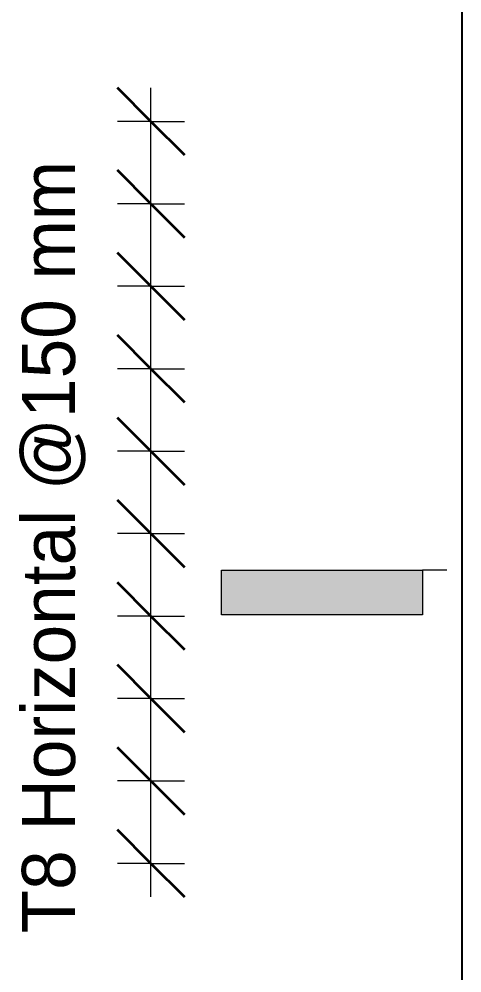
# Model space of a CAD drawing. Header units: millimetres. Extents: x -31655 to -5862, y 2843 to 78926.
# Drawn here: x -31244 to -30450, y 3898 to 5605 of the extents above; entities that cross this region are included whole.
import ezdxf

# ---------------------------------------------------------------- set-up
doc = ezdxf.new("R2010")
doc.units = ezdxf.units.MM
for name, color, linetype, lineweight in [('A-ANNO-DIMS', 211, 'Continuous', 9), ('A-ANNO-DIMS-40', 211, 'Continuous', 9), ('A-WALL', 113, 'Continuous', 25), ('G-ANNO-SYMB', 111, 'Continuous', 9), ('S-RBAR-IDEN', 171, 'Continuous', 9)]:
    doc.layers.add(name, color=color, linetype=linetype, lineweight=lineweight)
doc.styles.add('Nirmala UI', font='Nirmala.ttf', dxfattribs={"height": 95.25})
doc.dimstyles.new('Arc_Length_-_2_5mm_Arial', dxfattribs={"dimscale": 304.8, "dimtxt": 100.546939, "dimasz": 0.393701, "dimexe": 0.19685, "dimexo": 0.0625, "dimgap": 0.229659, "dimtad": 1, "dimdec": 4, "dimzin": 0, "dimdsep": 46, "dimtxsty": 'Nirmala UI', "dimblk1": 'OBLIQUE', "dimblk2": 'OBLIQUE', "dimsah": 1, "dimcen": 0.09, "dimdle": 0.19685, "dimazin": 0, "dimtfac": 1, "dimtdec": 4, "dimtix": 1, "dimtmove": 0, "dimatfit": 3, "dimfxl": 0.19685, "dimfxlon": 1, "dimtvp": 1, "dimtolj": 1, "dimtzin": 0, "dimarcsym": 2})

# ---------------------------------------------------------------- blocks, each defined once
blk = doc.blocks.new('DIMBLOCK93-Elevation Front')
at = {"layer": 'A-ANNO-DIMS-40', "lineweight": 35}
for p, q in [((-31007.6, 4241.8), (-31067.6, 4301.8)), ((-31007.6, 4241.8), (-30947.6, 4181.8)), ((-31007.6, 4094.3), (-31067.6, 4154.3)), ((-31007.6, 4094.3), (-30947.6, 4034.3))]:
    blk.add_line(p, q, dxfattribs=at)
at = {"layer": 'A-ANNO-DIMS-40'}
for p, q in [((-31007.6, 4241.8), (-31067.6, 4241.8)), ((-31007.6, 4034.3), (-31007.6, 4241.8)), ((-31007.6, 4241.8), (-30947.6, 4241.8)), ((-31007.6, 4094.3), (-31067.6, 4094.3)), ((-31007.6, 4094.3), (-30947.6, 4094.3))]:
    blk.add_line(p, q, dxfattribs=at)
blk = doc.blocks.new('_Oblique')
at = {"color": 0, "linetype": 'ByBlock', "lineweight": -2}
blk.add_line((-0.5, -0.5), (0.5, 0.5), dxfattribs=at)
blk = doc.blocks.new('DIMBLOCK94-Elevation Front')
at = {"layer": 'A-ANNO-DIMS-40', "lineweight": 35}
for p, q in [((-31007.6, 4389.3), (-31067.6, 4449.3)), ((-31007.6, 4389.3), (-30947.6, 4329.3)), ((-31007.6, 4241.8), (-31067.6, 4301.8)), ((-31007.6, 4241.8), (-30947.6, 4181.8))]:
    blk.add_line(p, q, dxfattribs=at)
at = {"layer": 'A-ANNO-DIMS-40'}
for p, q in [((-31007.6, 4389.3), (-31067.6, 4389.3)), ((-31007.6, 4241.8), (-31007.6, 4389.3)), ((-31007.6, 4389.3), (-30947.6, 4389.3)), ((-31007.6, 4241.8), (-31067.6, 4241.8)), ((-31007.6, 4241.8), (-30947.6, 4241.8))]:
    blk.add_line(p, q, dxfattribs=at)
blk = doc.blocks.new('DIMBLOCK95-Elevation Front')
at = {"layer": 'A-ANNO-DIMS-40', "lineweight": 35}
for p, q in [((-31007.6, 4536.8), (-31067.6, 4596.8)), ((-31007.6, 4536.8), (-30947.6, 4476.8)), ((-31007.6, 4389.3), (-31067.6, 4449.3)), ((-31007.6, 4389.3), (-30947.6, 4329.3))]:
    blk.add_line(p, q, dxfattribs=at)
at = {"layer": 'A-ANNO-DIMS-40'}
for p, q in [((-31007.6, 4536.8), (-31067.6, 4536.8)), ((-31007.6, 4389.3), (-31007.6, 4536.8)), ((-31007.6, 4536.8), (-30947.6, 4536.8)), ((-31007.6, 4389.3), (-31067.6, 4389.3)), ((-31007.6, 4389.3), (-30947.6, 4389.3))]:
    blk.add_line(p, q, dxfattribs=at)
blk = doc.blocks.new('DIMBLOCK96-Elevation Front')
at = {"layer": 'A-ANNO-DIMS-40', "lineweight": 35}
for p, q in [((-31007.6, 4684.3), (-31067.6, 4744.3)), ((-31007.6, 4684.3), (-30947.6, 4624.3)), ((-31007.6, 4536.8), (-31067.6, 4596.8)), ((-31007.6, 4536.8), (-30947.6, 4476.8))]:
    blk.add_line(p, q, dxfattribs=at)
at = {"layer": 'A-ANNO-DIMS-40'}
for p, q in [((-31007.6, 4684.3), (-31067.6, 4684.3)), ((-31007.6, 4536.8), (-31007.6, 4684.3)), ((-31007.6, 4684.3), (-30947.6, 4684.3)), ((-31007.6, 4536.8), (-31067.6, 4536.8)), ((-31007.6, 4536.8), (-30947.6, 4536.8))]:
    blk.add_line(p, q, dxfattribs=at)
blk = doc.blocks.new('DIMBLOCK97-Elevation Front')
at = {"layer": 'A-ANNO-DIMS-40', "lineweight": 35}
for p, q in [((-31007.6, 4831.8), (-31067.6, 4891.8)), ((-31007.6, 4831.8), (-30947.6, 4771.8)), ((-31007.6, 4684.3), (-31067.6, 4744.3)), ((-31007.6, 4684.3), (-30947.6, 4624.3))]:
    blk.add_line(p, q, dxfattribs=at)
at = {"layer": 'A-ANNO-DIMS-40'}
for p, q in [((-31007.6, 4831.8), (-31067.6, 4831.8)), ((-31007.6, 4684.3), (-31007.6, 4831.8)), ((-31007.6, 4831.8), (-30947.6, 4831.8)), ((-31007.6, 4684.3), (-31067.6, 4684.3)), ((-31007.6, 4684.3), (-30947.6, 4684.3))]:
    blk.add_line(p, q, dxfattribs=at)
blk = doc.blocks.new('DIMBLOCK98-Elevation Front')
at = {"layer": 'A-ANNO-DIMS-40', "lineweight": 35}
for p, q in [((-31007.6, 4979.3), (-31067.6, 5039.3)), ((-31007.6, 4979.3), (-30947.6, 4919.3)), ((-31007.6, 4831.8), (-31067.6, 4891.8)), ((-31007.6, 4831.8), (-30947.6, 4771.8))]:
    blk.add_line(p, q, dxfattribs=at)
at = {"layer": 'A-ANNO-DIMS-40'}
for p, q in [((-31007.6, 4979.3), (-31067.6, 4979.3)), ((-31007.6, 4831.8), (-31007.6, 4979.3)), ((-31007.6, 4979.3), (-30947.6, 4979.3)), ((-31007.6, 4831.8), (-31067.6, 4831.8)), ((-31007.6, 4831.8), (-30947.6, 4831.8))]:
    blk.add_line(p, q, dxfattribs=at)
blk = doc.blocks.new('DIMBLOCK99-Elevation Front')
at = {"layer": 'A-ANNO-DIMS-40', "lineweight": 35}
for p, q in [((-31007.6, 5126.9), (-31067.6, 5186.9)), ((-31007.6, 5126.9), (-30947.6, 5066.9)), ((-31007.6, 4979.3), (-31067.6, 5039.3)), ((-31007.6, 4979.3), (-30947.6, 4919.3))]:
    blk.add_line(p, q, dxfattribs=at)
at = {"layer": 'A-ANNO-DIMS-40'}
for p, q in [((-31007.6, 5126.9), (-31067.6, 5126.9)), ((-31007.6, 4979.3), (-31007.6, 5126.9)), ((-31007.6, 5126.9), (-30947.6, 5126.9)), ((-31007.6, 4979.3), (-31067.6, 4979.3)), ((-31007.6, 4979.3), (-30947.6, 4979.3))]:
    blk.add_line(p, q, dxfattribs=at)
blk = doc.blocks.new('DIMBLOCK100-Elevation Front')
at = {"layer": 'A-ANNO-DIMS-40', "lineweight": 35}
for p, q in [((-31007.6, 5274.4), (-31067.6, 5334.4)), ((-31007.6, 5274.4), (-30947.6, 5214.4)), ((-31007.6, 5126.9), (-31067.6, 5186.9)), ((-31007.6, 5126.9), (-30947.6, 5066.9))]:
    blk.add_line(p, q, dxfattribs=at)
at = {"layer": 'A-ANNO-DIMS-40'}
for p, q in [((-31007.6, 5274.4), (-31067.6, 5274.4)), ((-31007.6, 5126.9), (-31007.6, 5274.4)), ((-31007.6, 5274.4), (-30947.6, 5274.4)), ((-31007.6, 5126.9), (-31067.6, 5126.9)), ((-31007.6, 5126.9), (-30947.6, 5126.9))]:
    blk.add_line(p, q, dxfattribs=at)
blk = doc.blocks.new('DIMBLOCK101-Elevation Front')
at = {"layer": 'A-ANNO-DIMS-40', "lineweight": 35}
for p, q in [((-31007.6, 5421.9), (-31067.6, 5481.9)), ((-31007.6, 5421.9), (-30947.6, 5361.9)), ((-31007.6, 5274.4), (-31067.6, 5334.4)), ((-31007.6, 5274.4), (-30947.6, 5214.4))]:
    blk.add_line(p, q, dxfattribs=at)
at = {"layer": 'A-ANNO-DIMS-40'}
for p, q in [((-31007.6, 5274.4), (-31007.6, 5481.9)), ((-31007.6, 5421.9), (-31067.6, 5421.9)), ((-31007.6, 5421.9), (-30947.6, 5421.9)), ((-31007.6, 5274.4), (-31067.6, 5274.4)), ((-31007.6, 5274.4), (-30947.6, 5274.4))]:
    blk.add_line(p, q, dxfattribs=at)
blk = doc.blocks.new('DIMBLOCK102-Elevation Front')
at = {"layer": 'A-ANNO-DIMS-40', "lineweight": 35}
for p, q in [((-31007.6, 5421.9), (-31067.6, 5481.9)), ((-31007.6, 5421.9), (-30947.6, 5361.9)), ((-31007.6, 5274.4), (-31067.6, 5334.4)), ((-31007.6, 5274.4), (-30947.6, 5214.4)), ((-31007.6, 5126.9), (-31067.6, 5186.9)), ((-31007.6, 5126.9), (-30947.6, 5066.9)), ((-31007.6, 4979.3), (-31067.6, 5039.3)), ((-31007.6, 4979.3), (-30947.6, 4919.3)), ((-31007.6, 4831.8), (-31067.6, 4891.8)), ((-31007.6, 4831.8), (-30947.6, 4771.8)), ((-31007.6, 4684.3), (-31067.6, 4744.3)), ((-31007.6, 4684.3), (-30947.6, 4624.3)), ((-31007.6, 4536.8), (-31067.6, 4596.8)), ((-31007.6, 4536.8), (-30947.6, 4476.8)), ((-31007.6, 4389.3), (-31067.6, 4449.3)), ((-31007.6, 4389.3), (-30947.6, 4329.3)), ((-31007.6, 4241.8), (-31067.6, 4301.8)), ((-31007.6, 4241.8), (-30947.6, 4181.8)), ((-31007.6, 4094.3), (-31067.6, 4154.3)), ((-31007.6, 4094.3), (-30947.6, 4034.3))]:
    blk.add_line(p, q, dxfattribs=at)
at = {"layer": 'A-ANNO-DIMS-40'}
for p, q in [((-31007.6, 4034.3), (-31007.6, 5481.9)), ((-31007.6, 5274.4), (-31007.6, 5481.9)), ((-31007.6, 5421.9), (-31067.6, 5421.9)), ((-31007.6, 5421.9), (-30947.6, 5421.9)), ((-31007.6, 5274.4), (-31067.6, 5274.4)), ((-31007.6, 5126.9), (-31007.6, 5274.4)), ((-31007.6, 5274.4), (-30947.6, 5274.4)), ((-31007.6, 5126.9), (-31067.6, 5126.9)), ((-31007.6, 4979.3), (-31007.6, 5126.9)), ((-31007.6, 5126.9), (-30947.6, 5126.9)), ((-31007.6, 4979.3), (-31067.6, 4979.3)), ((-31007.6, 4831.8), (-31007.6, 4979.3)), ((-31007.6, 4979.3), (-30947.6, 4979.3)), ((-31007.6, 4831.8), (-31067.6, 4831.8)), ((-31007.6, 4684.3), (-31007.6, 4831.8)), ((-31007.6, 4831.8), (-30947.6, 4831.8)), ((-31007.6, 4684.3), (-31067.6, 4684.3)), ((-31007.6, 4536.8), (-31007.6, 4684.3)), ((-31007.6, 4684.3), (-30947.6, 4684.3)), ((-31007.6, 4536.8), (-31067.6, 4536.8)), ((-31007.6, 4389.3), (-31007.6, 4536.8)), ((-31007.6, 4536.8), (-30947.6, 4536.8)), ((-31007.6, 4389.3), (-31067.6, 4389.3)), ((-31007.6, 4241.8), (-31007.6, 4389.3)), ((-31007.6, 4389.3), (-30947.6, 4389.3)), ((-31007.6, 4241.8), (-31067.6, 4241.8)), ((-31007.6, 4034.3), (-31007.6, 4241.8)), ((-31007.6, 4241.8), (-30947.6, 4241.8)), ((-31007.6, 4094.3), (-31067.6, 4094.3)), ((-31007.6, 4094.3), (-30947.6, 4094.3))]:
    blk.add_line(p, q, dxfattribs=at)
blk = doc.blocks.new('_None')
blk = doc.blocks.new('Detail View - M_Section Tail - Filled Horizontal-14034-Elevation Front')
at = {"layer": 'G-ANNO-SYMB'}
blk.add_hatch(color=256, dxfattribs=at).paths.add_polyline_path([(-30520.9, 5938.9), (-30520.9, 6018.9), (-30880.9, 6018.9), (-30880.9, 5938.9)])
for p, q in [((-30880.9, 5938.9), (-30880.9, 6018.9)), ((-30880.9, 6018.9), (-30520.9, 6018.9)), ((-30520.9, 6018.9), (-30520.9, 5938.9)), ((-30520.9, 5938.9), (-30880.9, 5938.9))]:
    blk.add_line(p, q, dxfattribs=at)

msp = doc.modelspace()

# ---------------------------------------------------------------- linework, layer by layer
at = {"layer": 'A-WALL'}
msp.add_line((-30450.39395, 6199.75), (-30450.39395, 3269.75), dxfattribs=at)
at = {"layer": 'G-ANNO-SYMB'}
msp.add_line((-30477.32002, 4618.8556), (-30520.93461, 4618.8556), dxfattribs=at)

# ---------------------------------------------------------------- block references
msp.add_blockref('Detail View - M_Section Tail - Filled Horizontal-14034-Elevation Front', (0, -1400), dxfattribs=at)

# ---------------------------------------------------------------- texts
at = {"layer": 'S-RBAR-IDEN', "insert": (-31238.59984, 3969.11905), "char_height": 95.25, "width": 1766.91925, "attachment_point": 1, "rotation": 90, "style": 'Nirmala UI'}
msp.add_mtext('T8 Horizontal @150 mm', dxfattribs=at)

# ---------------------------------------------------------------- dimensions: what is measured, and where the dimension line sits
at = {"layer": 'A-ANNO-DIMS'}
for base, p1, p2, text, override, picture, middle in [((-31007.62042, 5421.87795), (-30947.62042, 4094.2632), (-30947.62042, 5421.87795), '1328', {"dimpost": '<>', "dimblk1": 'None', "dimblk2": 'None', "dimsah": 1, "dimfxl": 1327.614751}, 'DIMBLOCK102-Elevation Front', (-31127.13846, 4758.07057)), ((-31007.62042, 5421.87795), (-30947.62042, 5274.3652), (-30947.62042, 5421.87795), ' ', {"dimpost": '<>', "dimfxl": 147.51275}, 'DIMBLOCK101-Elevation Front', (-31007.62042, 5348.12157)), ((-31007.62042, 5274.3652), (-30947.62042, 5126.85245), (-30947.62042, 5274.3652), ' ', {"dimpost": '<>', "dimfxl": 147.51275}, 'DIMBLOCK100-Elevation Front', (-31007.62042, 5200.60882)), ((-31007.62042, 5126.85245), (-30947.62042, 4979.3397), (-30947.62042, 5126.85245), ' ', {"dimpost": '<>', "dimfxl": 147.51275}, 'DIMBLOCK99-Elevation Front', (-31007.62042, 5053.09607)), ((-31007.62042, 4979.3397), (-30947.62042, 4831.82695), (-30947.62042, 4979.3397), ' ', {"dimpost": '<>', "dimfxl": 147.51275}, 'DIMBLOCK98-Elevation Front', (-31007.62042, 4905.58332)), ((-31007.62042, 4831.82695), (-30947.62042, 4684.3142), (-30947.62042, 4831.82695), ' ', {"dimpost": '<>', "dimfxl": 147.51275}, 'DIMBLOCK97-Elevation Front', (-31007.62042, 4758.07057)), ((-31007.62042, 4684.3142), (-30947.62042, 4536.80145), (-30947.62042, 4684.3142), ' ', {"dimpost": '<>', "dimfxl": 147.51275}, 'DIMBLOCK96-Elevation Front', (-31007.62042, 4610.55782)), ((-31007.62042, 4536.80145), (-30947.62042, 4389.2887), (-30947.62042, 4536.80145), ' ', {"dimpost": '<>', "dimfxl": 147.51275}, 'DIMBLOCK95-Elevation Front', (-31007.62042, 4463.04507)), ((-31007.62042, 4389.2887), (-30947.62042, 4241.77595), (-30947.62042, 4389.2887), ' ', {"dimpost": '<>', "dimfxl": 147.51275}, 'DIMBLOCK94-Elevation Front', (-31007.62042, 4315.53232)), ((-31007.62042, 4241.77595), (-30947.62042, 4094.2632), (-30947.62042, 4241.77595), ' ', {"dimpost": '<>', "dimfxl": 147.51275}, 'DIMBLOCK93-Elevation Front', (-31007.62042, 4168.01957))]:
    dim = msp.add_linear_dim(base=base, p1=p1, p2=p2, angle=90, text=text, dimstyle='Arc_Length_-_2_5mm_Arial', override=override, dxfattribs=at)
    dim.commit()
    dim.dimension.update_dxf_attribs({"geometry": picture, "text_midpoint": middle})

doc.saveas('drawing.dxf')
